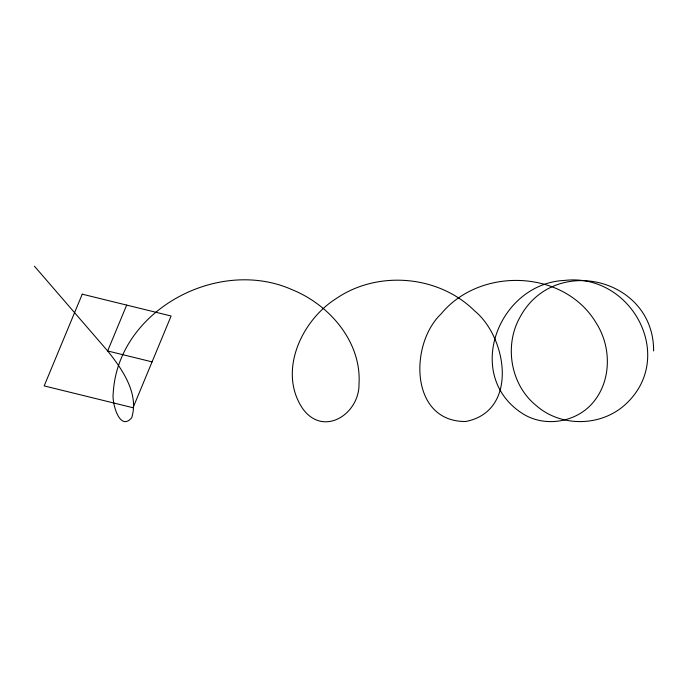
<?xml version="1.0" encoding="UTF-8"?>
<svg xmlns="http://www.w3.org/2000/svg" width="688" height="688" viewBox="0 0 688 688"><rect width="100%" height="100%" fill="white"/><g stroke="black" fill="none" stroke-linecap="round" stroke-linejoin="round"><path stroke-width="1.03" d="M126.678 305.094L107.646 350.957C122.137 369.086 139.191 393.381 131.743 417.702C119.359 432.382 111.688 401.826 113.219 393.39C117.579 310.193 218.603 256.375 292.606 289.915C329.801 305.068 361.578 342.082 359.016 383.913C359.532 413.66 324.065 437.327 303.081 409.179C277.29 372.01 301.464 320.195 336.544 298.334C378.211 270.023 438.884 275.32 474.66 310.924C507.314 337.662 518.64 411.235 465.75 421.495C409.919 422.036 409.265 344.103 441.06 313.969C480.052 266.462 564.719 269.223 596.453 323.437C611.658 347.474 611.529 381.307 592.454 403.22C575.71 422.458 545.042 427.497 523.258 414.013C462.766 376.164 498.207 283.422 564.65 280.412C632.04 272.577 677.56 358.276 624.48 405.258C600.185 426.706 560.952 427.162 536.459 405.765C510.754 385.246 503.926 346.073 519.793 317.555C553.806 253.425 654.176 278.072 653.6 350.957M152.074 361.871L107.646 350.957L34.4 266.17M82.25 294.18L44.178 385.908L133.042 407.735L171.114 316.007L82.25 294.18"/></g></svg>
